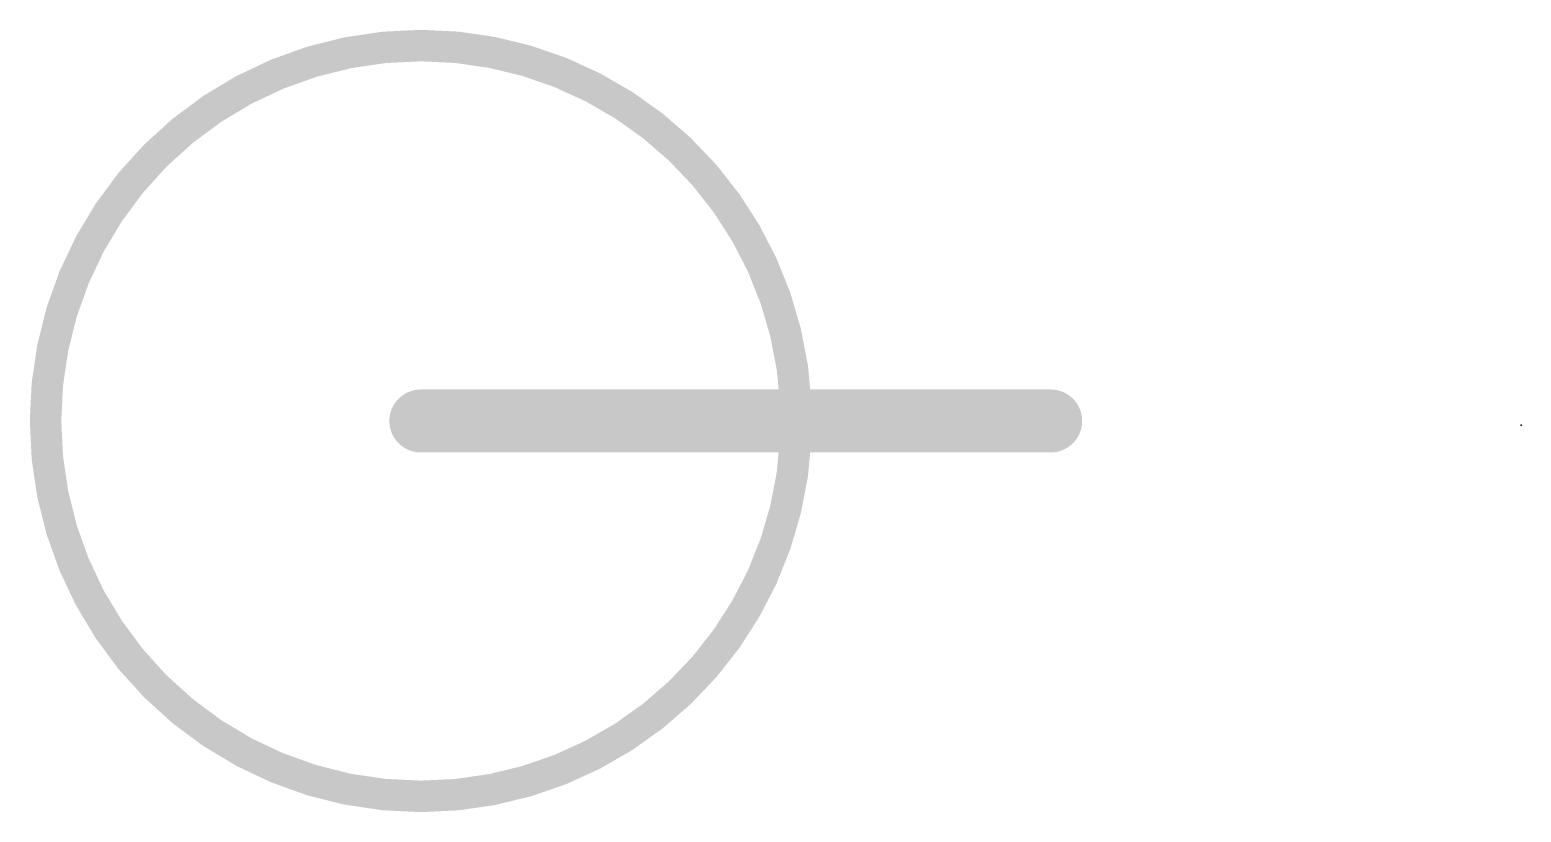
# Model space of a CAD drawing. Extents: x -0.062 to 0.175, y -0.061 to 0.063.
import ezdxf

# ---------------------------------------------------------------- set-up
doc = ezdxf.new("R2010")
doc.units = 0
doc.header["$MEASUREMENT"] = 0
doc.layers.get('0').update_dxf_attribs({"linetype": 'CONTINUOUS'})
doc.layers.add('23', color=178, linetype='CONTINUOUS')
doc.layers.add('51', color=251, linetype='CONTINUOUS')

msp = doc.modelspace()

# ---------------------------------------------------------------- linework, layer by layer
at = {"linetype": 'ByBlock', "const_width": 0.005}
for points in [[(-0.00011, -0.05893, 1), (-0.00011, 0.06025, 1)], [(-0.00261, 0.00066, 1), (0.00239, 0.00066, 1)], [(0.09739, 0.00066, 1), (0.10239, 0.00066, 1)]]:
    msp.add_lwpolyline(points, format="xyb", close=True, dxfattribs=at)
at = {"layer": '23'}
msp.add_point((0.1746, 0), dxfattribs=at)
at = {"layer": '51', "const_width": 0.01}
msp.add_lwpolyline([(0.09989, 0.00066), (-0.00011, 0.00066)], dxfattribs=at)

doc.saveas('drawing.dxf')
